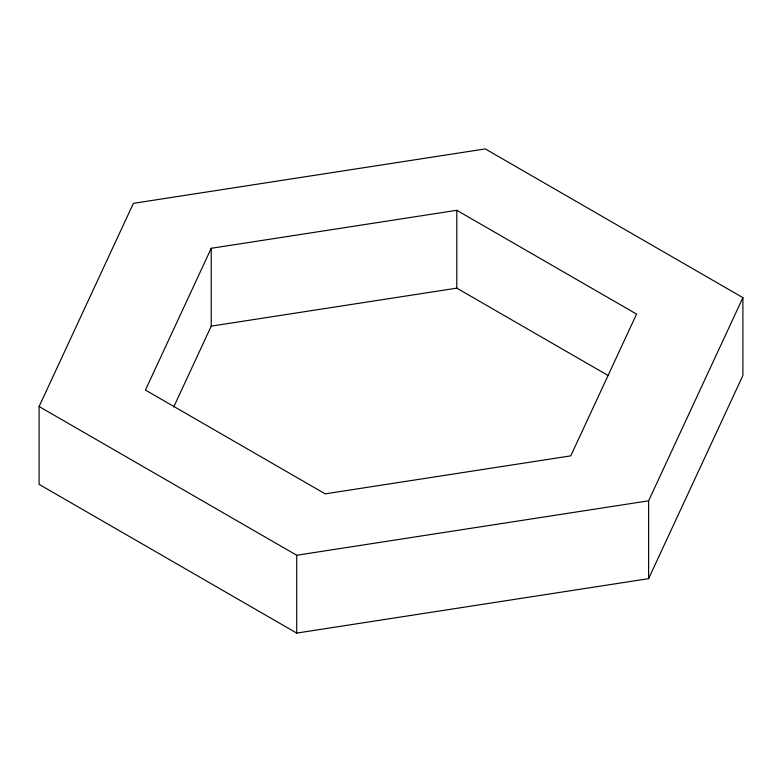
<?xml version="1.0" encoding="UTF-8"?>
<svg xmlns="http://www.w3.org/2000/svg" width="782" height="782" viewBox="0 0 782 782"><rect width="100%" height="100%" fill="white"/><g stroke="black" fill="none" stroke-linecap="round" stroke-linejoin="round"><path stroke-width="1.17" d="M39.1 406.513L133.39 203.349L485.29 148.912L742.9 297.639L742.9 375.487L648.61 578.651L296.71 633.088L39.1 484.361L39.1 406.513L296.71 555.249L648.61 500.812L742.9 297.639M211.228 248.295L145.432 390.071L325.204 493.853L570.772 455.867L636.568 314.09L456.796 210.299L211.228 248.295L211.228 326.133L173.702 406.992M211.228 326.133L456.796 288.147L608.015 375.448M648.61 500.812L648.61 578.651M456.796 210.299L456.796 288.147M296.71 555.249L296.71 633.088"/></g></svg>
